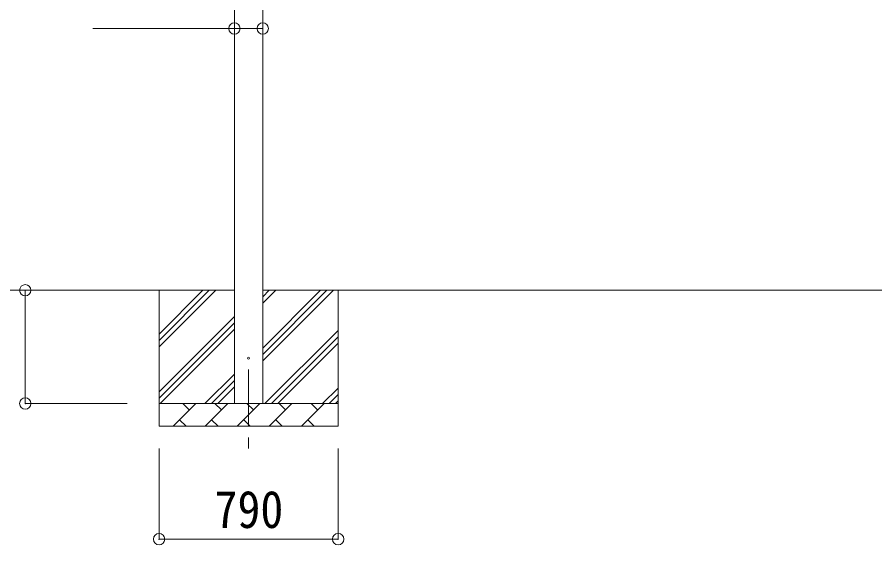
# Model space of a CAD drawing. Units: millimetres at full size, sheet at 1:50. Extents: x -14053 to 14053, y -9700 to 9700.
# Drawn here: x -9539 to -5756, y -6224 to -3895 of the extents above; entities that cross this region are included whole.
import ezdxf
from ezdxf.enums import TextEntityAlignment as Align

# ---------------------------------------------------------------- set-up
doc = ezdxf.new("R2010")
doc.units = ezdxf.units.MM
doc.header["$LTSCALE"] = 50
doc.header["$PDMODE"] = 32
doc.header["$PDSIZE"] = 50
doc.linetypes.add('CHAIN1', pattern=[8, 5, -1, 1, -1])
for name, color, linetype, lineweight in [('0-1_Defpoints', 7, 'CHAIN1', 9), ('0-2_TEXT1', 4, 'Continuous', 9), ('0-3_SHAPE', 7, 'Continuous', 9), ('0-8_TABLE1', 6, 'Continuous', 9)]:
    doc.layers.add(name, color=color, linetype=linetype, lineweight=lineweight)
doc.styles.add('ＭＳ ゴシック', font='')
doc.styles.get('ＭＳ ゴシック').set_extended_font_data('MS Gothic')

msp = doc.modelspace()

# ---------------------------------------------------------------- linework, layer by layer
at = {"layer": '0-1_Defpoints'}
msp.add_line((-8518.4, -5450.37), (-8518.4, -5799.37), dxfattribs=at)
at = {"layer": '0-2_TEXT1'}
for p, q in [((-8580.9, -5600.37), (-8580.9, -2600.37)), ((-8455.9, -2600.37), (-8455.9, -5600.37))]:
    msp.add_line(p, q, dxfattribs=at)
msp.add_circle((-8518.4, -5400.37), 4.5, dxfattribs=at)
at = {"layer": '0-3_SHAPE'}
for p, q in [((-8580.9, -5100.37), (-10217.1, -5100.37)), ((-8913.4, -5100.37), (-8913.4, -5700.37)), ((-8913.4, -5293.85), (-8719.92, -5100.37)), ((-8913.4, -5322.14), (-8691.63, -5100.37)), ((-8913.4, -5350.42), (-8663.35, -5100.37)), ((-3907.9, -5100.37), (-8455.9, -5100.37)), ((-8455.9, -5129.2), (-8427.08, -5100.37)), ((-8455.9, -5157.48), (-8398.79, -5100.37)), ((-8455.9, -5412.04), (-8144.23, -5100.37)), ((-8455.9, -5355.47), (-8200.8, -5100.37)), ((-8455.9, -5383.76), (-8172.52, -5100.37)), ((-8123.4, -5100.37), (-8123.4, -5700.37)), ((-8913.4, -5548.41), (-8580.9, -5215.91)), ((-8913.4, -5576.7), (-8580.9, -5244.2)), ((-8908.79, -5600.37), (-8580.9, -5272.48)), ((-8446.24, -5600.37), (-8123.4, -5277.53)), ((-8417.96, -5600.37), (-8123.4, -5305.81)), ((-8389.67, -5600.37), (-8123.4, -5334.1)), ((-8710.8, -5600.37), (-8580.9, -5470.47)), ((-8682.52, -5600.37), (-8580.9, -5498.76)), ((-8654.23, -5600.37), (-8580.9, -5527.04)), ((-8191.68, -5600.37), (-8123.4, -5532.09)), ((-8163.4, -5600.37), (-8123.4, -5560.37)), ((-8135.12, -5600.37), (-8123.4, -5588.66)), ((-8913.4, -5600.37), (-8123.4, -5600.37)), ((-8851.24, -5700.37), (-8751.24, -5600.37)), ((-8779.8, -5628.93), (-8808.35, -5600.37)), ((-8709.82, -5700.37), (-8609.82, -5600.37)), ((-8638.37, -5628.93), (-8666.93, -5600.37)), ((-8568.4, -5700.37), (-8468.4, -5600.37)), ((-8496.95, -5628.93), (-8525.51, -5600.37)), ((-8426.98, -5700.37), (-8326.98, -5600.37)), ((-8355.53, -5628.93), (-8384.09, -5600.37)), ((-8285.56, -5700.37), (-8185.56, -5600.37)), ((-8214.11, -5628.93), (-8242.66, -5600.37)), ((-8822.69, -5671.82), (-8794.14, -5700.37)), ((-8681.27, -5671.82), (-8652.71, -5700.37)), ((-8539.85, -5671.82), (-8511.29, -5700.37)), ((-8398.43, -5671.82), (-8369.87, -5700.37)), ((-8257, -5671.82), (-8228.45, -5700.37)), ((-8123.4, -5700.37), (-8913.4, -5700.37))]:
    msp.add_line(p, q, dxfattribs=at)
at = {"layer": '0-8_TABLE1'}
for p, q in [((-9503.4, -5100.37), (-9053.4, -5100.37)), ((-9503.4, -5600.37), (-9503.4, -5100.37)), ((-9503.4, -5600.37), (-9053.4, -5600.37)), ((-8913.4, -6199.37), (-8913.4, -5799.37)), ((-8123.4, -6199.37), (-8123.4, -5799.37)), ((-8913.4, -6199.37), (-8123.4, -6199.37))]:
    msp.add_line(p, q, dxfattribs=at)
msp.add_lwpolyline([(-8455.9, -3944.7), (-8580.9, -3944.7), (-9205.47, -3944.7)], dxfattribs=at)
for p in [(-8580.9, -3944.7), (-8455.9, -3944.7), (-9503.4, -5100.37), (-9503.4, -5600.37), (-8913.4, -6199.37), (-8123.4, -6199.37)]:
    msp.add_point(p, dxfattribs=at)

# ---------------------------------------------------------------- texts
at = {"layer": '0-8_TABLE1', "color": 7, "style": 'ＭＳ ゴシック', "width": 0.9}
msp.add_text('790', height=165, dxfattribs=at).set_placement((-8668.4, -6199.37), align=Align.BOTTOM_LEFT)

doc.saveas('drawing.dxf')
